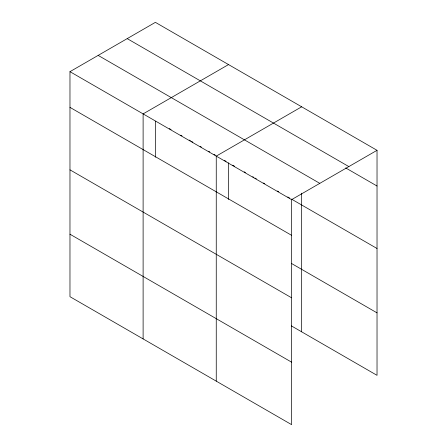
<?xml version="1.0" encoding="UTF-8"?>
<svg xmlns="http://www.w3.org/2000/svg" width="447" height="447" viewBox="0 0 447 447"><rect width="100%" height="100%" fill="white"/><g stroke="black" fill="none" stroke-linecap="round" stroke-linejoin="round"><path stroke-width="0.67" d="M301.669 193.182L301.669 331.825M69.972 71.665L291.612 199.63L291.612 424.65L69.972 296.685L69.972 71.665L155.388 22.35L377.028 150.315L377.028 375.335L291.394 325.897M228.529 64.58L143.113 113.896L143.113 338.915M301.669 106.805L216.253 156.12L216.253 381.14M291.612 199.63L377.028 150.315M127.199 38.626L348.844 166.586M345.682 167.921L377.028 186.019M98.156 55.389L319.801 183.354M169.29 128.557L171.106 129.602M180.778 135.19L181.985 135.882M189.237 140.073L190.45 140.771M191.657 141.47L192.864 142.168M200.122 146.353L201.329 147.052M208.581 151.242L209.788 151.941M214.024 154.383L215.23 155.081M224.299 160.317L226.109 161.361M232.758 165.2L234.574 166.245M244.246 171.832L245.453 172.531M252.711 176.716L253.918 177.414M255.125 178.113L256.338 178.811M263.59 182.996L264.797 183.695M277.492 191.025L278.699 191.724M287.767 196.959L289.583 198.004M291.394 199.055L377.028 248.493M69.972 107.369L291.612 235.334M291.394 263.417L377.028 312.861M69.972 169.843L291.612 297.808M69.972 234.211L291.612 362.176M228.529 162.758L228.529 199.44M155.388 121.221L155.388 157.21"/></g></svg>
